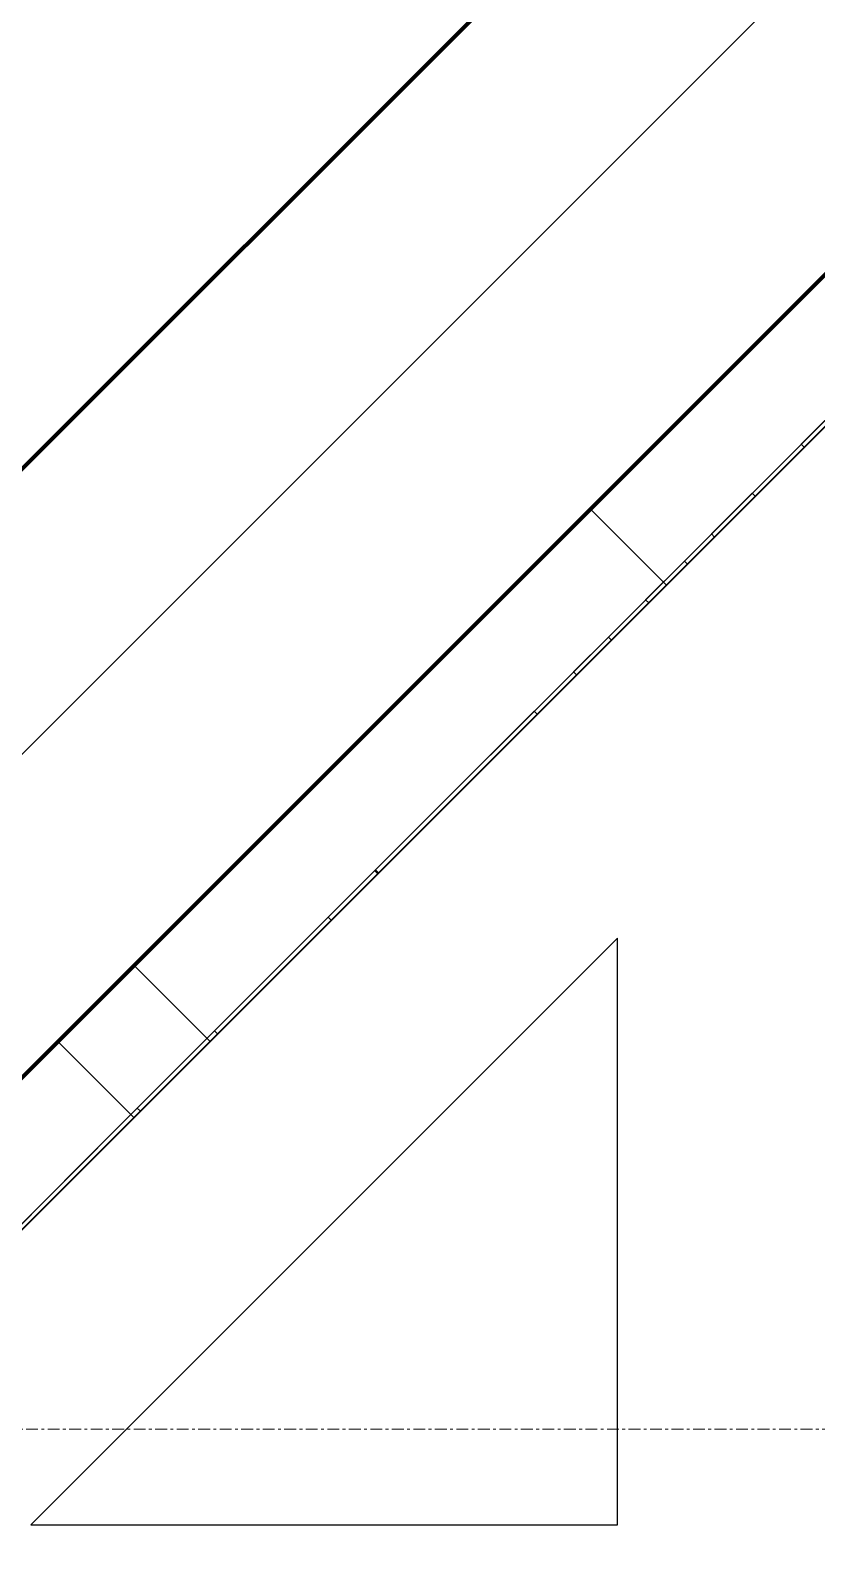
# Model space of a CAD drawing. Header units: millimetres. Extents: x -920231 to -841213, y -17301 to 22361.
# Drawn here: x -877987 to -877622, y -4377 to -3671 of the extents above; entities that cross this region are included whole.
import ezdxf
from ezdxf.xclip import XClip

# ---------------------------------------------------------------- set-up
doc = ezdxf.new("R2010")
doc.units = ezdxf.units.MM
doc.header["$XCLIPFRAME"] = 0
doc.linetypes.add('DPA_Grid _ Level 100', pattern=[10, 5.5, -1.6, 1.3, -1.6])
for name, color, linetype, lineweight in [('A-GLAZ-CURT', 2, 'Continuous', 9), ('A-WALL', 5, 'Continuous', 35), ('A-WALL-FNSH', 2, 'Continuous', 35), ('A-WALL-PATT', 1, 'Continuous', 35), ('S-GRID', 251, 'Continuous', 9)]:
    doc.layers.add(name, color=color, linetype=linetype, lineweight=lineweight)
doc.layers.add('A11_ALU.SOLID SHEET', color=2, linetype='Continuous')
pattern_1 = [(45, (0, 0), (-212.13203, 212.13203), []), (135, (0, 0), (-212.13203, -212.13203), [])]

# ---------------------------------------------------------------- blocks, each defined once
blk = doc.blocks.new('PPLS-PP19_Custom Tile Pattern - Custom Tile Pattern-V38-4230-01 ENLARGED MULTI-PURPOSE LEVEL - REFLECTED CEILING PLAN - SHEET 1')
at = {"layer": 'A-GLAZ-CURT'}
for p, q in [((-174.21, 0), (-140.66, 0)), ((-140.66, 0), (-140.66, -2)), ((-108.4, 0), (-81.66, 0)), ((-108.4, -2), (-108.4, 0)), ((-63.81, 0), (-38.36, 0)), ((-63.81, -2), (-63.81, 0)), ((-38.36, 0), (-38.36, -2)), ((-13.88, 0), (9.01, 0)), ((-13.88, -2), (-13.88, 0)), ((9.01, 0), (9.01, -2)), ((34.85, 0), (139.22, 0)), ((34.85, -2), (34.85, 0)), ((139.22, 0), (139.22, -2)), ((170.29, 0), (245.04, 0)), ((197.58, 0), (209.65, 0)), ((209.65, 0), (197.58, 0)), ((209.82, 0), (211.72, 0)), ((211.72, 0), (209.82, 0)), ((230.06, 0), (300, 0)), ((245.04, 0), (245.04, -2)), ((295.8, 0), (300, 0)), ((295.8, -2), (295.8, 0)), ((-300, -2), (300, -2)), ((-140.66, -2), (-174.21, -2)), ((-81.66, -2), (-108.4, -2)), ((-81.66, 0), (-81.66, -2)), ((-38.36, -2), (-63.81, -2)), ((9.01, -2), (-13.88, -2)), ((139.22, -2), (34.85, -2)), ((139.77, 0), (139.77, -2)), ((170.29, -2), (170.29, 0)), ((245.04, -2), (170.29, -2)), ((300, -2), (295.8, -2)), ((300, 0), (300, -2)), ((300, -2), (300, -50)), ((300, -50), (-300, -50))]:
    blk.add_line(p, q, dxfattribs=at)
for points, knots in [([(-300, 0), (-284.65, 0), (-236.57, 0), (-184.21, 0), (-151.15, 0), (-140.66, 0)], [-5323.127839, -5323.127839, -5323.127839, -5323.127839, -4502.809032, -2700.551212, -1671.606487, -1671.606487, -1671.606487, -1671.606487]), ([(-148.24, 0), (-148.94, 0), (-150.95, 0), (-158.72, 0), (-174.02, 0), (-185.59, 0), (-209.77, 0), (-232.01, 0), (-255.22, 0), (-261.45, 0), (-263.63, 0), (-263.99, 0)], [-2656.439487, -2656.439487, -2656.439487, -2656.439487, -2477.344047, -2237.412286, -2029.680487, -1755.085331, -1400.429864, -858.079193, -543.655514, -208.940337, -132.821974, -132.821974, -132.821974, -132.821974]), ([(-133.82, 0), (-135.51, 0), (-137.8, 0), (-149.31, 0), (-162.01, 0), (-177.91, 0), (-199.46, 0), (-216.65, 0), (-231.26, 0), (-233.46, 0), (-234, 0)], [-2731.647847, -2731.647847, -2731.647847, -2731.647847, -2418.507304, -2308.929706, -2113.765672, -1763.376603, -1422.553702, -978.033455, -846.069444, -682.911962, -682.911962, -682.911962, -682.911962]), ([(-196.54, 0), (-192.92, 0), (-184.3, 0), (-169.02, 0), (-152.12, 0), (-136.84, 0), (-128.08, 0), (-125.44, 0), (-124.73, 0)], [-4939.853736, -4939.853736, -4939.853736, -4939.853736, -4739.070012, -4465.409639, -4149.119819, -3839.893365, -3647.167523, -3541.024987, -3541.024987, -3541.024987, -3541.024987]), ([(-108.4, 0), (-116.54, 0), (-142.35, 0), (-173.17, 0), (-195.61, 0)], [-17961.803277, -17961.803277, -17961.803277, -17961.803277, -17136.203329, -15556.559198, -15556.559198, -15556.559198, -15556.559198]), ([(-118.78, 0), (-121.86, 0), (-126.28, 0), (-136.96, 0), (-147.46, 0), (-150.03, 0), (-150.57, 0)], [-5938.474035, -5938.474035, -5938.474035, -5938.474035, -5700.061948, -5508.838257, -5298.784692, -5196.16478, -5196.16478, -5196.16478, -5196.16478]), ([(-150.34, 0), (-150.07, 0), (-147.75, 0), (-142.6, 0), (-127.26, 0), (-107.3, 0), (-90.42, 0), (-75.26, 0), (-68.41, 0), (-65.12, 0), (-63.63, 0)], [-4948.728362, -4948.728362, -4948.728362, -4948.728362, -4883.323924, -4440.880425, -4054.690705, -3793.097032, -3402.597032, -3144.956779, -3050.982048, -2969.237017, -2969.237017, -2969.237017, -2969.237017]), ([(-26.75, 0), (-27.82, 0), (-36.18, 0), (-53.55, 0), (-78.2, 0), (-110.94, 0), (-130.52, 0), (-147.74, 0), (-149.07, 0)], [-8718.362214, -8718.362214, -8718.362214, -8718.362214, -8532.293389, -8073.216054, -7508.296369, -7004.680444, -6449.282163, -6277.220794, -6277.220794, -6277.220794, -6277.220794]), ([(-148.23, 0), (-146.94, 0), (-141.68, 0), (-139.19, 0), (-137.8, 0)], [-6162.058746, -6162.058746, -6162.058746, -6162.058746, -6017.569127, -5695.996646, -5695.996646, -5695.996646, -5695.996646]), ([(-137.88, 0), (-140.56, 0), (-144.54, 0), (-146.3, 0), (-146.79, 0)], [-3187.727384, -3187.727384, -3187.727384, -3187.727384, -2919.378265, -2789.261461, -2789.261461, -2789.261461, -2789.261461]), ([(-146.69, 0), (-146.59, 0), (-145.49, 0), (-135.69, 0), (-128.29, 0), (-125.15, 0)], [-420.34245, -420.34245, -420.34245, -420.34245, -406.956646, -290.263673, 0, 0, 0, 0]), ([(-94.94, 0), (-97.35, 0), (-107.47, 0), (-122.65, 0), (-137.71, 0), (-143.86, 0), (-145.56, 0)], [-1511.651589, -1511.651589, -1511.651589, -1511.651589, -1374.161226, -945.742622, -741.901385, -560.4566, -560.4566, -560.4566, -560.4566]), ([(-134.77, 0), (-134.18, 0), (-132.42, 0), (-128.78, 0), (-126.5, 0)], [-5463.506987, -5463.506987, -5463.506987, -5463.506987, -5364.112219, -5231.017328, -5231.017328, -5231.017328, -5231.017328]), ([(-127.41, 0), (-131.63, 0), (-133.13, 0), (-134.06, 0), (-134.11, 0)], [-8540.990293, -8540.990293, -8540.990293, -8540.990293, -8266.114998, -8251.085632, -8251.085632, -8251.085632, -8251.085632]), ([(-120.13, 0), (-120.14, 0), (-120.24, 0), (-121.3, 0), (-129.25, 0), (-133.82, 0)], [-2933.992132, -2933.992132, -2933.992132, -2933.992132, -2920.575025, -2840.280255, -2731.647847, -2731.647847, -2731.647847, -2731.647847]), ([(-133.03, 0), (-132.24, 0), (-129.11, 0), (-117.33, 0), (-95.54, 0), (-84.96, 0), (-81.66, 0)], [-7526.323981, -7526.323981, -7526.323981, -7526.323981, -7293.749979, -6839.55839, -6236.997189, -5931.848349, -5931.848349, -5931.848349, -5931.848349]), ([(-113.44, 0), (-113.46, 0), (-114.06, 0), (-119.73, 0), (-125.43, 0), (-127.03, 0), (-127.41, 0)], [-323.250712, -323.250712, -323.250712, -323.250712, -282.672656, -98.539552, -24.539552, 0, 0, 0, 0]), ([(-126.5, 0), (-122.44, 0), (-115.53, 0), (-108.96, 0), (-106.9, 0)], [-5231.017328, -5231.017328, -5231.017328, -5231.017328, -4994.692869, -4884.651105, -4884.651105, -4884.651105, -4884.651105]), ([(-125.15, 0), (-124.93, 0), (-121.96, 0), (-115.15, 0), (-108.81, 0), (-107.63, 0)], [-3362.7396, -3362.7396, -3362.7396, -3362.7396, -3342.215224, -3074.362186, -3012.454225, -3012.454225, -3012.454225, -3012.454225]), ([(-106.94, 0), (-107.06, 0), (-109.4, 0), (-114.02, 0), (-117.28, 0), (-118.78, 0)], [-235.745917, -235.745917, -235.745917, -235.745917, -229.489605, -116.330425, 0, 0, 0, 0]), ([(-63.81, 0), (-70.01, 0), (-86.35, 0), (-107.8, 0), (-116.79, 0), (-117.66, 0)], [-2747.631049, -2747.631049, -2747.631049, -2747.631049, -2193.204658, -1433.981041, -969.752135, -969.752135, -969.752135, -969.752135]), ([(-115.82, 0), (-114.96, 0), (-112.28, 0), (-108.01, 0), (-107.12, 0)], [-5724.064692, -5724.064692, -5724.064692, -5724.064692, -5430.283136, -5358.698861, -5358.698861, -5358.698861, -5358.698861]), ([(-107.04, 0), (-108.35, 0), (-111.41, 0), (-113.27, 0), (-114.09, 0)], [-588.012159, -588.012159, -588.012159, -588.012159, -501.969187, -365.365831, -365.365831, -365.365831, -365.365831]), ([(-106.91, 0), (-105.05, 0), (-101.29, 0), (-97.63, 0), (-95.78, 0)], [-3000.012976, -3000.012976, -3000.012976, -3000.012976, -2902.289527, -2802.283, -2802.283, -2802.283, -2802.283]), ([(-36.33, 0), (-36.43, 0), (-37.27, 0), (-45.02, 0), (-46.13, 0), (-60.59, 0), (-80.91, 0), (-96.62, 0), (-106.25, 0)], [-1855.773136, -1855.773136, -1855.773136, -1855.773136, -1810.870157, -1672.078046, -1405.135169, -1060.00838, -740.068933, -247.436418, -247.436418, -247.436418, -247.436418]), ([(5.95, 0), (4.97, 0), (0.98, 0), (-12.23, 0), (-25.64, 0), (-40, 0), (-56.24, 0), (-75.59, 0), (-91.96, 0), (-103.19, 0), (-106.06, 0)], [-2801.138041, -2801.138041, -2801.138041, -2801.138041, -2720.818881, -2518.50168, -2125.455881, -1792.521578, -1466.981642, -1208.454564, -789.402658, -608.943052, -608.943052, -608.943052, -608.943052]), ([(-105.37, 0), (-99.51, 0), (-84.23, 0), (-63.44, 0), (-54.4, 0), (-48.53, 0), (-30.79, 0), (-18.03, 0), (2.5, 0), (8.65, 0), (9.48, 0)], [-4857.373233, -4857.373233, -4857.373233, -4857.373233, -4542.524482, -4008.285538, -3689.699207, -3546.54457, -3315.260113, -2864.387349, -2439.246196, -2366.412601, -2366.412601, -2366.412601, -2366.412601]), ([(-94.99, 0), (-90.1, 0), (-71.03, 0), (-42.53, 0), (-12.78, 0), (4.23, 0), (9.64, 0), (10.14, 0), (10.18, 0)], [-5087.534196, -5087.534196, -5087.534196, -5087.534196, -4799.173296, -4065.652676, -3589.737505, -3285.047089, -3066.359526, -3044.715262, -3044.715262, -3044.715262, -3044.715262]), ([(-94.95, 0), (-91.57, 0), (-82.92, 0), (-71.67, 0), (-65.93, 0), (-65.07, 0)], [-2787.357078, -2787.357078, -2787.357078, -2787.357078, -2605.247022, -2322.099534, -2241.8264, -2241.8264, -2241.8264, -2241.8264]), ([(-65.4, 0), (-66.52, 0), (-73.66, 0), (-80.63, 0), (-86.16, 0)], [-2101.71225, -2101.71225, -2101.71225, -2101.71225, -2007.031671, -1681.3698, -1681.3698, -1681.3698, -1681.3698]), ([(-83.28, 0), (-83.28, 0), (-82.91, 0), (-76.14, 0), (-62.97, 0), (-48.14, 0), (-36.49, 0), (-33.57, 0), (-29.94, 0), (-28.57, 0)], [-1393.4169, -1393.4169, -1393.4169, -1393.4169, -1353.722004, -1274.333717, -1073.56893, -651.549973, -296.515819, -83.513472, 0, 0, 0, 0]), ([(-29.03, 0), (-33.97, 0), (-43.74, 0), (-56.37, 0), (-71.66, 0), (-77.19, 0), (-81.21, 0), (-82.06, 0)], [-2680.714891, -2680.714891, -2680.714891, -2680.714891, -2413.671296, -2161.752162, -2006.592567, -1646.621388, -1501.200339, -1501.200339, -1501.200339, -1501.200339]), ([(31.18, 0), (25.97, 0), (11.99, 0), (-16.92, 0), (-47.42, 0), (-65.35, 0), (-66.28, 0), (-66.31, 0)], [-4496.803627, -4496.803627, -4496.803627, -4496.803627, -4222.080604, -3745.412743, -2981.410125, -2542.574734, -2526.906796, -2526.906796, -2526.906796, -2526.906796]), ([(-65.47, 0), (-65.27, 0), (-62.78, 0), (-55.26, 0), (-43.47, 0), (-38.36, 0)], [-2362.748727, -2362.748727, -2362.748727, -2362.748727, -2315.303971, -1809.437387, -1213.642243, -1213.642243, -1213.642243, -1213.642243]), ([(-63.63, 0), (-61.49, 0), (-57.39, 0), (-54.49, 0), (-45.2, 0), (-40.79, 0), (-40.46, 0), (-40.44, 0)], [-2969.237017, -2969.237017, -2969.237017, -2969.237017, -2851.217951, -2734.127174, -2474.780881, -2410.990208, -2350.645972, -2350.645972, -2350.645972, -2350.645972]), ([(-51.83, 0), (-51.83, 0), (-51.78, 0), (-47.4, 0), (-46.01, 0), (-40.22, 0), (-36.78, 0)], [-632.814994, -632.814994, -632.814994, -632.814994, -627.965721, -508.377888, -260.442412, 0, 0, 0, 0]), ([(6.67, 0), (3.63, 0), (-5.84, 0), (-20.62, 0), (-32.81, 0), (-44.85, 0), (-51.43, 0), (-51.79, 0)], [-1778.386084, -1778.386084, -1778.386084, -1778.386084, -1617.263037, -1290.787923, -1039.307308, -819.71621, -644.910881, -644.910881, -644.910881, -644.910881]), ([(-36.78, 0), (-32.43, 0), (-19.22, 0), (-3.97, 0), (6.09, 0), (6.62, 0)], [-6191.144455, -6191.144455, -6191.144455, -6191.144455, -5862.463379, -5340.621928, -5311.610985, -5311.610985, -5311.610985, -5311.610985]), ([(30.82, 0), (29.27, 0), (20.14, 0), (3.54, 0), (-16.58, 0), (-34.76, 0), (-36.04, 0)], [-10462.034656, -10462.034656, -10462.034656, -10462.034656, -10363.088938, -9884.23066, -9424.652049, -9182.880979, -9182.880979, -9182.880979, -9182.880979]), ([(-34.88, 0), (-34.77, 0), (-33.14, 0), (-28.88, 0), (-26.95, 0), (-26.54, 0)], [-9067.096702, -9067.096702, -9067.096702, -9067.096702, -9057.163041, -8919.836787, -8834.607043, -8834.607043, -8834.607043, -8834.607043]), ([(-33.34, 0), (-33.34, 0), (-32.93, 0), (-31.16, 0), (-30.52, 0)], [-2415.024266, -2415.024266, -2415.024266, -2415.024266, -2357.633367, -2323.618664, -2323.618664, -2323.618664, -2323.618664]), ([(9.89, 0), (6.93, 0), (-2.75, 0), (-17.6, 0), (-28.63, 0), (-30.74, 0)], [-3485.427997, -3485.427997, -3485.427997, -3485.427997, -3333.063701, -2994.501669, -2710.888442, -2710.888442, -2710.888442, -2710.888442]), ([(-30.61, 0), (-29.53, 0), (-23.35, 0), (-15.75, 0), (-15.19, 0)], [-54150.414002, -54150.414002, -54150.414002, -54150.414002, -53749.15266, -53717.791567, -53717.791567, -53717.791567, -53717.791567]), ([(-30.52, 0), (-27.11, 0), (-17.83, 0), (-3.47, 0), (5.46, 0), (6.64, 0)], [-2323.618664, -2323.618664, -2323.618664, -2323.618664, -2142.497158, -1716.209403, -1649.951532, -1649.951532, -1649.951532, -1649.951532]), ([(6.69, 0), (5.38, 0), (-0.73, 0), (-13.89, 0), (-24.92, 0), (-29.03, 0)], [-3464.650302, -3464.650302, -3464.650302, -3464.650302, -3285.499107, -2903.012179, -2680.714891, -2680.714891, -2680.714891, -2680.714891]), ([(-15.24, 0), (-16.29, 0), (-19.41, 0), (-25.28, 0), (-28.41, 0), (-29.01, 0)], [-55015.658871, -55015.658871, -55015.658871, -55015.658871, -54789.006179, -54461.685999, -54366.725219, -54366.725219, -54366.725219, -54366.725219]), ([(-28.57, 0), (-26.93, 0), (-20.29, 0), (-11.45, 0), (0.65, 0), (7.8, 0), (10.05, 0)], [-5361.429781, -5361.429781, -5361.429781, -5361.429781, -5261.36855, -5050.479954, -4785.90057, -4666.429624, -4666.429624, -4666.429624, -4666.429624]), ([(-15.19, 0), (-13.07, 0), (-2.77, 0), (7.85, 0), (9.05, 0)], [-461.142613, -461.142613, -461.142613, -461.142613, -429.606584, -425.607381, -425.607381, -425.607381, -425.607381]), ([(9.32, 0), (9.08, 0), (8.39, 0), (7.45, 0), (6.82, 0)], [-2922.926651, -2922.926651, -2922.926651, -2922.926651, -2882.788014, -2825.949667, -2825.949667, -2825.949667, -2825.949667]), ([(7.91, 0), (21.06, 0), (44.34, 0), (70.92, 0), (82.12, 0), (83.66, 0)], [-5288.269222, -5288.269222, -5288.269222, -5288.269222, -4573.028122, -4094.177415, -3869.465285, -3869.465285, -3869.465285, -3869.465285]), ([(76.63, 0), (74.8, 0), (67.65, 0), (53.52, 0), (37, 0), (24.07, 0), (15.87, 0), (10.43, 0), (8.2, 0)], [-3095.572228, -3095.572228, -3095.572228, -3095.572228, -2950.589685, -2634.532728, -2313.748533, -2106.613311, -1925.670641, -1805.750466, -1805.750466, -1805.750466, -1805.750466]), ([(103.09, 0), (101.08, 0), (86.31, 0), (63.34, 0), (35.84, 0), (19.41, 0), (12.68, 0), (10.45, 0)], [-375.435014, -375.435014, -375.435014, -375.435014, -369.147452, -330.153101, -307.516438, -285.83788, -272.326855, -272.326855, -272.326855, -272.326855]), ([(10.52, 0), (20.66, 0), (39.79, 0), (60.03, 0), (69.26, 0)], [-423.971737, -423.971737, -423.971737, -423.971737, -390.253598, -362.150506, -362.150506, -362.150506, -362.150506]), ([(10.52, 0), (11.68, 0), (15.73, 0), (21.24, 0), (24.62, 0), (24.72, 0), (24.72, 0)], [-4658.065192, -4658.065192, -4658.065192, -4658.065192, -4596.498881, -4445.288762, -4384.376941, -4376.041937, -4376.041937, -4376.041937, -4376.041937]), ([(69.34, 0), (65.04, 0), (55.26, 0), (39.61, 0), (27.19, 0), (15.79, 0), (10.54, 0)], [-4617.633639, -4617.633639, -4617.633639, -4617.633639, -4326.416877, -4098.545751, -3766.694881, -3496.513111, -3496.513111, -3496.513111, -3496.513111]), ([(10.6, 0), (13.26, 0), (16.38, 0), (22.91, 0), (31, 0), (39.04, 0), (51.19, 0), (58.74, 0), (61.34, 0), (61.45, 0)], [-2332.370719, -2332.370719, -2332.370719, -2332.370719, -2084.094819, -1956.422387, -1818.904206, -1645.594513, -1443.202566, -1228.752106, -1120.932285, -1120.932285, -1120.932285, -1120.932285]), ([(24.69, 0), (24.54, 0), (20.99, 0), (16.4, 0), (12.55, 0), (11.19, 0)], [-4368.572414, -4368.572414, -4368.572414, -4368.572414, -4306.476363, -4080.000647, -3872.143731, -3872.143731, -3872.143731, -3872.143731]), ([(11.91, 0), (17.75, 0), (25.21, 0), (37.44, 0), (45.92, 0), (57.76, 0), (63.6, 0), (68.63, 0), (68.84, 0)], [-1549.07911, -1549.07911, -1549.07911, -1549.07911, -1206.526904, -1089.329421, -901.315459, -753.071572, -495.328968, -484.087222, -484.087222, -484.087222, -484.087222]), ([(18.16, 0), (19.15, 0), (22.55, 0), (24.31, 0), (24.88, 0)], [-5700.113719, -5700.113719, -5700.113719, -5700.113719, -5554.232259, -5434.992151, -5434.992151, -5434.992151, -5434.992151]), ([(69.26, 0), (67.09, 0), (61.02, 0), (51.85, 0), (43.81, 0), (29.53, 0), (22.25, 0), (20.18, 0), (19.75, 0)], [-6851.884878, -6851.884878, -6851.884878, -6851.884878, -6738.82075, -6548.303034, -6314.283804, -6135.05769, -5972.647715, -5918.449129, -5918.449129, -5918.449129, -5918.449129]), ([(27.44, 0), (27.9, 0), (29.54, 0), (38.07, 0), (53.39, 0), (71.67, 0), (81.69, 0), (83.85, 0), (84.58, 0)], [-5037.309798, -5037.309798, -5037.309798, -5037.309798, -4887.603822, -4705.298446, -4353.683244, -3960.84581, -3759.045785, -3579.141173, -3579.141173, -3579.141173, -3579.141173]), ([(53.18, 0), (53.06, 0), (52.22, 0), (44.99, 0), (36.46, 0), (30.82, 0)], [-622.740158, -622.740158, -622.740158, -622.740158, -566.066452, -360.610861, 0, 0, 0, 0]), ([(136.44, 0), (121.66, 0), (86.93, 0), (51.16, 0), (31.18, 0)], [-106.750556, -106.750556, -106.750556, -106.750556, -59.610984, 0, 0, 0, 0]), ([(34.85, 0), (38.34, 0), (49.1, 0), (71.92, 0), (94.27, 0), (106.11, 0), (108.21, 0)], [-133.562983, -133.562983, -133.562983, -133.562983, -118.513713, -97.899267, -63.759246, -56.529176, -56.529176, -56.529176, -56.529176]), ([(36.29, 0), (37.77, 0), (48.82, 0), (57.87, 0), (65.28, 0), (67.8, 0)], [-314.598523, -314.598523, -314.598523, -314.598523, -305.899624, -287.17622, -277.699086, -277.699086, -277.699086, -277.699086]), ([(69.26, 0), (69.19, 0), (64.52, 0), (57.82, 0), (46.51, 0), (41.83, 0), (38.22, 0), (37.25, 0)], [-357.892076, -357.892076, -357.892076, -357.892076, -357.622665, -341.267687, -334.000314, -326.15566, -321.97841, -321.97841, -321.97841, -321.97841]), ([(61.47, 0), (61.47, 0), (61.21, 0), (56.86, 0), (55.04, 0), (54.9, 0)], [-1113.311073, -1113.311073, -1113.311073, -1113.311073, -1096.402191, -891.204116, -871.836221, -871.836221, -871.836221, -871.836221]), ([(69.25, 0), (76.27, 0), (98.3, 0), (118.21, 0), (126.42, 0), (127.81, 0)], [-275.874486, -275.874486, -275.874486, -275.874486, -249.500363, -194.761443, -181.760552, -181.760552, -181.760552, -181.760552]), ([(69.3, 0), (70.32, 0), (72.98, 0), (75.22, 0), (76.03, 0), (76.21, 0)], [-475.884961, -475.884961, -475.884961, -475.884961, -421.953223, -334.951786, -290.452333, -290.452333, -290.452333, -290.452333]), ([(69.75, 0), (74.79, 0), (97.88, 0), (120.63, 0), (138.28, 0), (138.53, 0)], [-361.643964, -361.643964, -361.643964, -361.643964, -346.313304, -291.370682, -290.5735, -290.5735, -290.5735, -290.5735]), ([(108.23, 0), (106.57, 0), (102.42, 0), (92.38, 0), (85.59, 0), (76.14, 0), (71.04, 0), (69.84, 0)], [-7882.287017, -7882.287017, -7882.287017, -7882.287017, -7723.759874, -7531.75727, -7135.649961, -6924.452779, -6861.970004, -6861.970004, -6861.970004, -6861.970004]), ([(126.35, 0), (119.91, 0), (102.79, 0), (82.15, 0), (70.09, 0)], [-432.67672, -432.67672, -432.67672, -432.67672, -401.860199, -358.877847, -358.877847, -358.877847, -358.877847]), ([(76.22, 0), (75.58, 0), (73.64, 0), (71.05, 0), (70.61, 0)], [-193.634889, -193.634889, -193.634889, -193.634889, -31.537676, 0, 0, 0, 0]), ([(94.4, 0), (94.4, 0), (94.64, 0), (99.11, 0), (108.97, 0), (120.79, 0), (139.94, 0), (163.31, 0), (185.23, 0), (193.62, 0), (194.69, 0), (194.79, 0)], [-2348.345796, -2348.345796, -2348.345796, -2348.345796, -2310.419338, -2233.599744, -2052.234781, -1843.028543, -1530.39897, -1095.004608, -529.74427, -295.064701, -265.121568, -265.121568, -265.121568, -265.121568]), ([(107.97, 0), (107.2, 0), (105.63, 0), (105.23, 0), (105.23, 0)], [-9006.33563, -9006.33563, -9006.33563, -9006.33563, -8966.157302, -8929.495943, -8929.495943, -8929.495943, -8929.495943]), ([(126.45, 0), (124, 0), (122.35, 0), (116.25, 0), (111.28, 0), (108.24, 0)], [-31.430235, -31.430235, -31.430235, -31.430235, -22.807238, -15.488593, -5.492986, -5.492986, -5.492986, -5.492986]), ([(108.3, 0), (108.38, 0), (110.39, 0), (111.59, 0), (112.42, 0)], [-8821.075464, -8821.075464, -8821.075464, -8821.075464, -8814.835624, -8663.23713, -8663.23713, -8663.23713, -8663.23713]), ([(109.55, 0), (114.24, 0), (120, 0), (128.01, 0), (128.58, 0)], [-54.996523, -54.996523, -54.996523, -54.996523, -39.050993, -36.603726, -36.603726, -36.603726, -36.603726]), ([(127.95, 0), (127.45, 0), (124.84, 0), (119.33, 0), (116.6, 0), (115.28, 0)], [-9593.521377, -9593.521377, -9593.521377, -9593.521377, -9567.007022, -9453.21225, -9263.659506, -9263.659506, -9263.659506, -9263.659506]), ([(165.59, 0), (160.61, 0), (150.27, 0), (132.77, 0), (128.01, 0)], [-528.615255, -528.615255, -528.615255, -528.615255, -458.593899, -435.349563, -435.349563, -435.349563, -435.349563]), ([(157.9, 0), (156.77, 0), (151.67, 0), (143.29, 0), (134.73, 0), (130.05, 0), (128.7, 0)], [-10292.955006, -10292.955006, -10292.955006, -10292.955006, -10098.273015, -9847.788484, -9677.714971, -9606.758006, -9606.758006, -9606.758006, -9606.758006]), ([(192.39, 0), (192.31, 0), (189.39, 0), (183.13, 0), (171, 0), (161.95, 0), (161.28, 0), (158.35, 0), (157.85, 0), (157.77, 0)], [-11579.574382, -11579.574382, -11579.574382, -11579.574382, -11565.880756, -11105.624034, -10839.086983, -10768.332124, -10666.779182, -10580.760289, -10550.278881, -10550.278881, -10550.278881, -10550.278881]), ([(209.53, 0), (208.11, 0), (193.7, 0), (177.41, 0), (159.34, 0), (158.33, 0), (158.3, 0)], [-192.73867, -192.73867, -192.73867, -192.73867, -187.987675, -143.776725, -129.632772, -123.352749, -123.352749, -123.352749, -123.352749]), ([(160.63, 0), (162.13, 0), (166.04, 0), (174.15, 0), (185.98, 0), (208.82, 0), (219.42, 0), (230.06, 0)], [-107.933655, -107.933655, -107.933655, -107.933655, -87.660824, -65.295536, -41.623857, -24.459831, 0, 0, 0, 0]), ([(209.81, 0), (208.11, 0), (202.58, 0), (187.54, 0), (175.3, 0), (169.49, 0)], [-193.766727, -193.766727, -193.766727, -193.766727, -184.406837, -162.427601, -142.916156, -142.916156, -142.916156, -142.916156]), ([(170.29, 0), (170.39, 0), (171.48, 0), (172.17, 0), (172.45, 0)], [-59.471458, -59.471458, -59.471458, -59.471458, -56.742688, -29.735729, -29.735729, -29.735729, -29.735729]), ([(172.07, 0), (177.66, 0), (187.87, 0), (201.08, 0), (206.16, 0), (209.31, 0), (209.69, 0)], [-255.364076, -255.364076, -255.364076, -255.364076, -237.955587, -223.92608, -215.862851, -214.778225, -214.778225, -214.778225, -214.778225]), ([(300, 0), (286.53, 0), (255.9, 0), (225.2, 0), (209.8, 0)], [-285.253232, -285.253232, -285.253232, -285.253232, -244.693688, -193.044635, -193.044635, -193.044635, -193.044635]), ([(215.22, 0), (214.62, 0), (212.66, 0), (210.92, 0), (210.18, 0)], [-203.825446, -203.825446, -203.825446, -203.825446, -198.527383, -194.454786, -194.454786, -194.454786, -194.454786]), ([(219.84, 0), (220.8, 0), (227.72, 0), (240.28, 0), (245.04, 0)], [-10674.31991, -10674.31991, -10674.31991, -10674.31991, -10511.382485, -9932.504441, -9932.504441, -9932.504441, -9932.504441]), ([(300, 0), (288.22, 0), (262, 0), (232.23, 0), (221.93, 0), (220.47, 0)], [-12528.858583, -12528.858583, -12528.858583, -12528.858583, -11905.454923, -11162.864862, -10952.500711, -10952.500711, -10952.500711, -10952.500711]), ([(284.78, 0), (284.83, 0), (285.23, 0), (287.47, 0), (293.59, 0), (297.76, 0), (300, 0)], [-4096.535135, -4096.535135, -4096.535135, -4096.535135, -4053.389046, -3959.664717, -3862.421465, -3746.95702, -3746.95702, -3746.95702, -3746.95702]), ([(295.8, 0), (294.18, 0), (290.94, 0), (286.68, 0), (285.79, 0)], [-4679.165325, -4679.165325, -4679.165325, -4679.165325, -4358.271401, -4213.061173, -4213.061173, -4213.061173, -4213.061173])]:
    blk.add_open_spline(points, degree=3, knots=knots, dxfattribs=at)
for points in [[(-146.49, 0), (-144.76, 0), (-142.55, 0), (-138.62, 0)], [(-116.45, 0), (-115.91, 0), (-115.29, 0), (-114.71, 0)], [(-106.93, 0), (-103.94, 0), (-100.34, 0), (-96.38, 0)], [(-86.16, 0), (-88.54, 0), (-90.94, 0), (-93.38, 0)], [(-39.84, 0), (-39.08, 0), (-38.11, 0), (-37.36, 0)], [(6.86, 0), (8.11, 0), (9.34, 0), (10.55, 0)], [(80.35, 0), (79.57, 0), (78.27, 0), (76.63, 0)], [(84.06, 0), (83.48, 0), (82.41, 0), (81.72, 0)], [(87.16, 0), (88.63, 0), (90.94, 0), (92.75, 0)], [(106.8, 0), (105.58, 0), (104.34, 0), (103.09, 0)], [(105.26, 0), (105.47, 0), (106.62, 0), (107.76, 0)], [(113.66, 0), (112.64, 0), (111.4, 0), (108.34, 0)], [(112.96, 0), (111.81, 0), (110.29, 0), (108.51, 0)], [(127.99, 0), (129.48, 0), (130.74, 0), (131.81, 0)], [(211.37, 0), (212.94, 0), (214.39, 0), (215.11, 0)]]:
    blk.add_open_spline(points, degree=3, dxfattribs=at)
blk = doc.blocks.new('PPLS-PP19_Custom Tile Pattern - Custom Tile Pattern-V39-4230-01 ENLARGED MULTI-PURPOSE LEVEL - REFLECTED CEILING PLAN - SHEET 1')
at = {"layer": 'A-GLAZ-CURT'}
for p, q in [((-291.48, 0), (-277.34, 0)), ((-277.34, 0), (-291.48, 0)), ((-300, 0), (-202.31, 0)), ((-300, -2), (-300, 0)), ((-300, -2), (300, -2)), ((-300, -50), (-300, -2)), ((-202.31, -2), (-300, -2)), ((300, -50), (-300, -50))]:
    blk.add_line(p, q, dxfattribs=at)
at = {"layer": 'A-GLAZ-CURT', "flags": 128}
for points in [[(-300, 0), (-291.7, 0), (-283.58, 0), (-275.62, 0), (-267.8, 0), (-260.12, 0), (-252.56, 0), (-245.12, 0), (-237.77, 0)], [(-174.21, 0), (-178.96, 0), (-183.97, 0), (-189.27, 0), (-194.85, 0), (-200.68, 0), (-206.74, 0), (-213.02, 0), (-219.49, 0), (-226.14, 0), (-232.95, 0), (-239.91, 0), (-247.01, 0), (-254.25, 0), (-261.61, 0), (-269.09, 0), (-276.68, 0), (-284.36, 0), (-292.14, 0), (-300, 0)], [(-237.12, 0), (-230.5, 0), (-223.32, 0), (-216.2, 0), (-209.18, 0), (-202.31, 0)]]:
    blk.add_lwpolyline(points, dxfattribs=at)
at = {"layer": 'A-GLAZ-CURT'}
for points, knots in [([(-300, 0), (-284.65, 0), (-241.7, 0), (-207.1, 0), (-187.01, 0)], [-5323.127839, -5323.127839, -5323.127839, -5323.127839, -4502.809032, -2980.283385, -2980.283385, -2980.283385, -2980.283385]), ([(-187.51, 0), (-196.06, 0), (-225.16, 0), (-262.56, 0), (-294.48, 0), (-300, 0)], [-15748.978724, -15748.978724, -15748.978724, -15748.978724, -15131.813646, -13729.592194, -13439.944408, -13439.944408, -13439.944408, -13439.944408]), ([(-187.01, 0), (-192.63, 0), (-210.38, 0), (-232.01, 0), (-255.22, 0), (-261.45, 0), (-263.63, 0), (-263.99, 0)], [-1721.79562, -1721.79562, -1721.79562, -1721.79562, -1400.429864, -858.079193, -543.655514, -208.940337, -132.821974, -132.821974, -132.821974, -132.821974]), ([(-255.81, 0), (-252.63, 0), (-246.25, 0), (-239.86, 0), (-237.77, 0)], [-5645.734042, -5645.734042, -5645.734042, -5645.734042, -5413.335975, -5300.076856, -5300.076856, -5300.076856, -5300.076856]), ([(-235.65, 0), (-231.17, 0), (-223.37, 0), (-213.1, 0), (-200.75, 0), (-192.83, 0), (-187.88, 0)], [-5261.670502, -5261.670502, -5261.670502, -5261.670502, -5017.494783, -4832.723979, -4666.091899, -4378.324359, -4378.324359, -4378.324359, -4378.324359]), ([(-187.78, 0), (-190.99, 0), (-202.64, 0), (-216.65, 0), (-231.26, 0), (-233.46, 0), (-234, 0)], [-1593.461244, -1593.461244, -1593.461244, -1593.461244, -1422.553702, -978.033455, -846.069444, -682.911962, -682.911962, -682.911962, -682.911962]), ([(-232.31, 0), (-231.42, 0), (-229.52, 0), (-225.3, 0), (-223.63, 0)], [-341.455981, -341.455981, -341.455981, -341.455981, -119.536984, 0, 0, 0, 0])]:
    blk.add_open_spline(points, degree=3, knots=knots, dxfattribs=at)
blk = doc.blocks.new('*U2141')
at = {"layer": 'S-GRID', "linetype": 'DPA_Grid _ Level 100'}
blk.add_line((24628.55, -7900), (-48793.01, -7900), dxfattribs=at)
blk = doc.blocks.new('*U1512')
at = {"layer": 'A11_ALU.SOLID SHEET', "linetype": 'ByBlock'}
blk.add_lwpolyline([(-133032, -7671.76), (-133304.74, -7944.5), (-133032, -7944.5)], close=True, dxfattribs=at)

msp = doc.modelspace()

# ---------------------------------------------------------------- block references
ref = msp.add_blockref('*U1512', (-744682.37, 3579.02))
XClip(ref).set_block_clipping_path([(-170955.001718735, -20880.0077451951), (-101425.4223389953, 14393.0014498747)])

# ---------------------------------------------------------------- next in the draw order: hatches: boundary and pattern name
at = {"layer": 'A-WALL-PATT', "lineweight": 9}
h = msp.add_hatch(dxfattribs=at)
h.set_pattern_fill('FP_2', color=256, style=0, pattern_type=2)
h.set_pattern_definition([(45, (0, 0), (-84.852814, 84.852814), [])])
h.paths.add_polyline_path([(-881289.54, -7455.78), (-870754.74, 3079.02), (-871037.59, 3079.02), (-881572.39, -7455.78)])
h = msp.add_hatch(dxfattribs=at)
h.set_pattern_fill('FP_3', color=256, style=0, pattern_type=2)
h.set_pattern_definition(pattern_1)
h.paths.add_polyline_path([(-881268.83, -7505.78), (-870734.03, 3029.02), (-870804.74, 3029.02), (-881339.54, -7505.78)])
h = msp.add_hatch(dxfattribs=at)
h.set_pattern_fill('FP_3', color=256, style=0, pattern_type=2)
h.set_pattern_definition(pattern_1)
h.paths.add_polyline_path([(-881289.54, -7455.78), (-881218.83, -7455.78), (-870734.03, 3029.02), (-870804.74, 3029.02), (-880711.94, -6878.17)])

# ---------------------------------------------------------------- next in the draw order: linework, layer by layer
at = {"layer": 'A-WALL', "color": 7, "lineweight": 70}
for p, q in [((-870804.74, 3029.02), (-881289.54, -7455.78)), ((-881289.54, -7455.78), (-870804.74, 3029.02)), ((-881289.54, -7455.78), (-870804.74, 3029.02)), ((-881372.39, -7255.78), (-874987.39, -870.78))]:
    msp.add_line(p, q, dxfattribs=at)
at = {"layer": 'A-WALL-FNSH', "color": 250}
for q in [(-881268.83, -7505.78), (-881218.83, -7455.78)]:
    msp.add_line((-870734.03, 3029.02), q, dxfattribs=at)

# ---------------------------------------------------------------- next in the draw order: block references
msp.add_blockref('*U2141', (-870082.37, 3579.02))
at = {"layer": 'A-GLAZ-CURT', "rotation": 224.9999999999958}
for name, p in [('PPLS-PP19_Custom Tile Pattern - Custom Tile Pattern-V38-4230-01 ENLARGED MULTI-PURPOSE LEVEL - REFLECTED CEILING PLAN - SHEET 1', (-877727.07, -3964.01)), ('PPLS-PP19_Custom Tile Pattern - Custom Tile Pattern-V39-4230-01 ENLARGED MULTI-PURPOSE LEVEL - REFLECTED CEILING PLAN - SHEET 1', (-878151.33, -4388.28))]:
    msp.add_blockref(name, p, dxfattribs=at)

doc.saveas('drawing.dxf')
